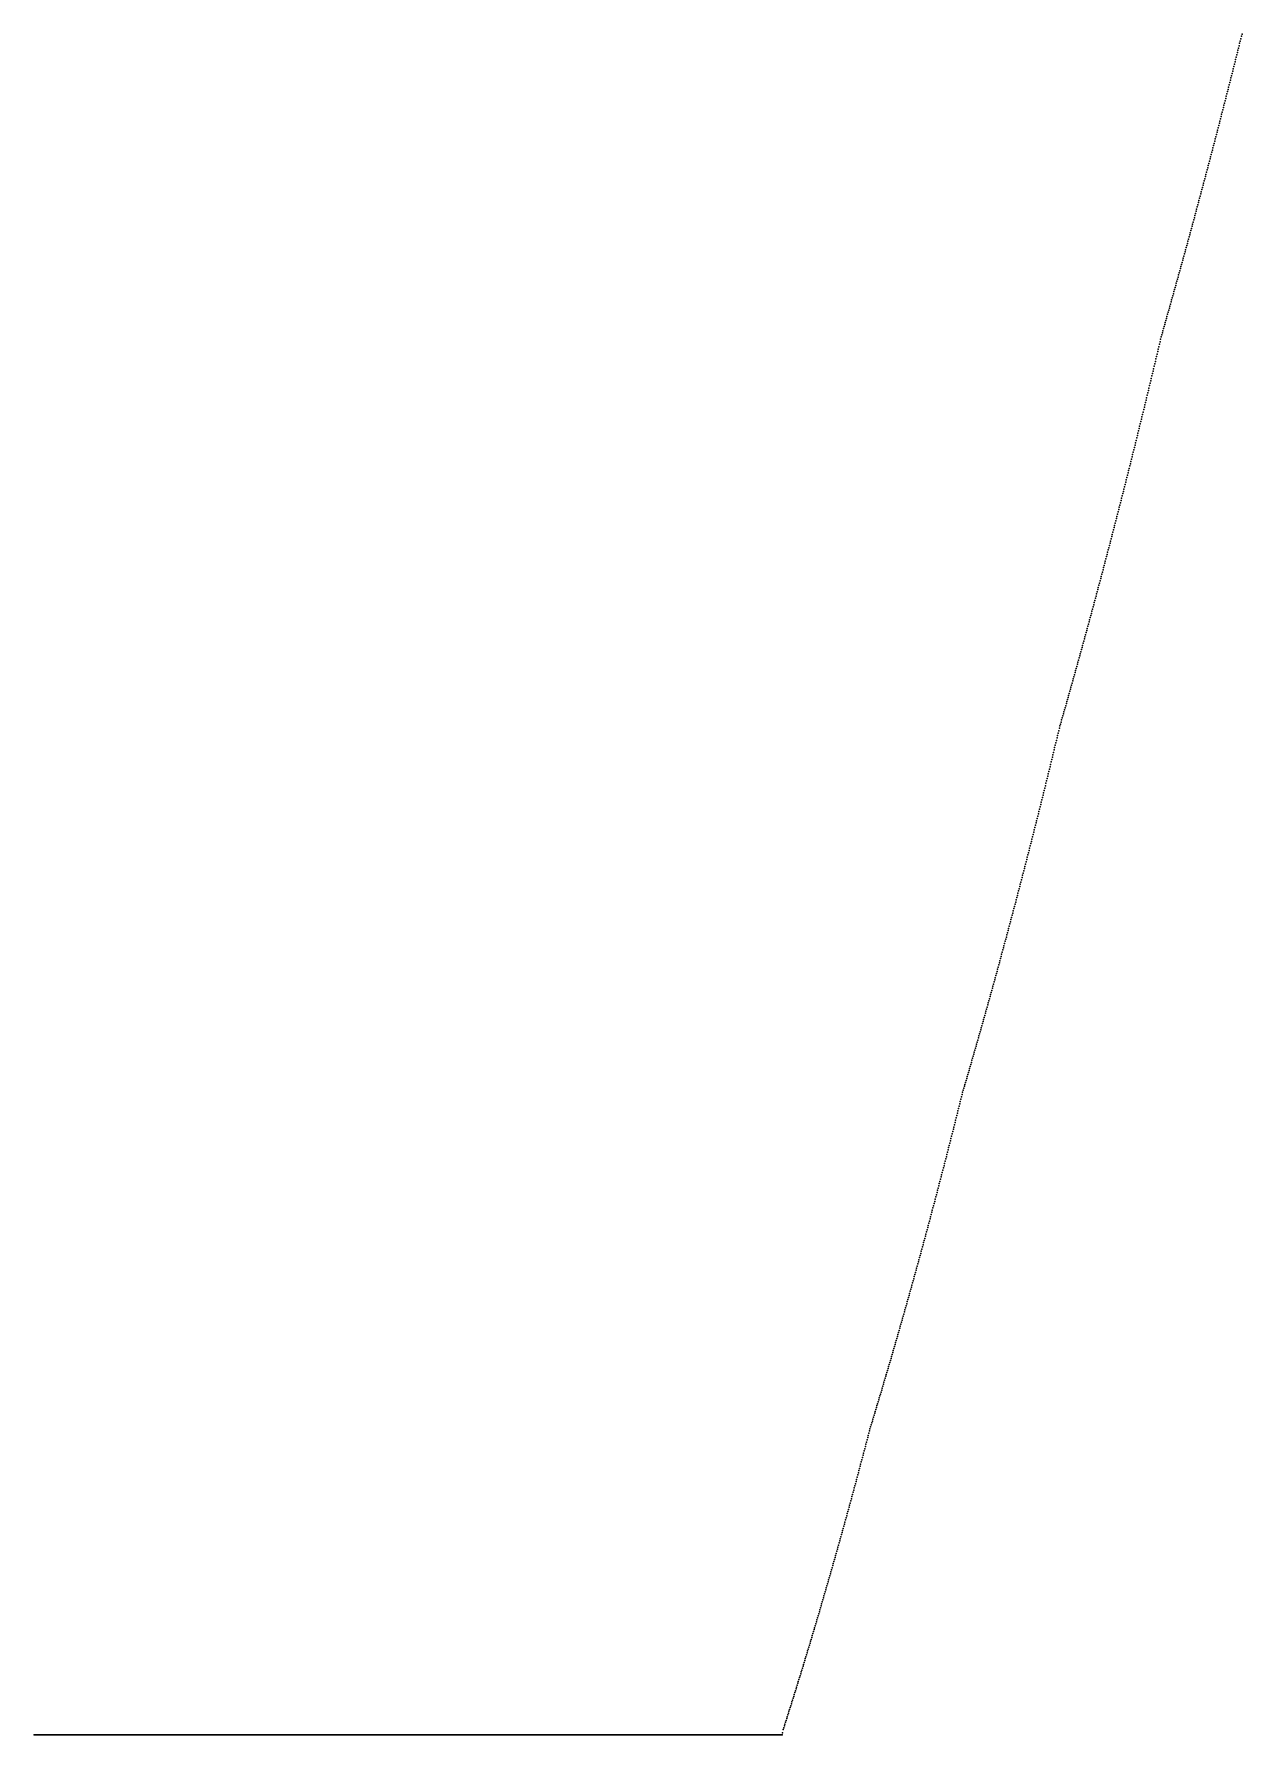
# Model space of a CAD drawing. Header units: metres. Extents: x 0 to 360, y 49 to 117.
# Drawn here: x 45 to 69.2, y 49.08 to 83.14 of the extents above; entities that cross this region are included whole.
import ezdxf

# ---------------------------------------------------------------- set-up
doc = ezdxf.new("R2010")
doc.units = ezdxf.units.M

msp = doc.modelspace()

# ---------------------------------------------------------------- linework, layer by layer
for p in [(69.205, 83.142), (69.123, 82.816), (69.135, 82.862), (69.147, 82.909), (69.158, 82.956), (69.17, 83.002), (69.182, 83.049), (69.193, 83.096), (69.03, 82.446), (69.042, 82.492), (69.053, 82.538), (69.065, 82.584), (69.077, 82.631), (69.088, 82.677), (69.1, 82.723), (69.112, 82.77), (68.949, 82.125), (68.96, 82.17), (68.972, 82.216), (68.984, 82.262), (68.995, 82.308), (69.007, 82.354), (69.019, 82.4), (68.856, 81.76), (68.867, 81.806), (68.879, 81.851), (68.89, 81.897), (68.902, 81.942), (68.914, 81.988), (68.925, 82.033), (68.937, 82.079), (68.774, 81.444), (68.786, 81.489), (68.797, 81.534), (68.809, 81.579), (68.821, 81.625), (68.832, 81.67), (68.844, 81.715), (68.681, 81.085), (68.692, 81.13), (68.704, 81.175), (68.716, 81.219), (68.727, 81.264), (68.739, 81.309), (68.751, 81.354), (68.762, 81.399), (68.599, 80.774), (68.611, 80.818), (68.623, 80.862), (68.634, 80.907), (68.646, 80.951), (68.658, 80.996), (68.669, 81.041), (68.506, 80.42), (68.518, 80.464), (68.529, 80.508), (68.541, 80.552), (68.553, 80.597), (68.564, 80.641), (68.576, 80.685), (68.588, 80.729), (68.413, 80.07), (68.425, 80.113), (68.436, 80.157), (68.448, 80.201), (68.46, 80.245), (68.471, 80.289), (68.483, 80.332), (68.494, 80.376), (68.32, 79.722), (68.331, 79.765), (68.343, 79.809), (68.355, 79.852), (68.366, 79.896), (68.378, 79.939), (68.39, 79.983), (68.401, 80.026), (68.227, 79.377), (68.238, 79.42), (68.25, 79.463), (68.261, 79.506), (68.273, 79.549), (68.285, 79.592), (68.296, 79.636), (68.308, 79.679), (68.133, 79.035), (68.145, 79.078), (68.157, 79.12), (68.168, 79.163), (68.18, 79.206), (68.192, 79.249), (68.203, 79.291), (68.215, 79.334), (68.04, 78.696), (68.052, 78.738), (68.063, 78.78), (68.075, 78.823), (68.087, 78.865), (68.098, 78.907), (68.11, 78.95), (68.122, 78.992), (67.947, 78.359), (67.959, 78.401), (67.97, 78.443), (67.982, 78.485), (67.993, 78.527), (68.005, 78.569), (68.017, 78.611), (68.028, 78.653), (67.854, 78.025), (67.865, 78.066), (67.877, 78.108), (67.889, 78.15), (67.9, 78.191), (67.912, 78.233), (67.924, 78.275), (67.935, 78.317), (67.76, 77.693), (67.772, 77.735), (67.784, 77.776), (67.795, 77.817), (67.807, 77.859), (67.819, 77.9), (67.83, 77.942), (67.842, 77.983), (67.667, 77.364), (67.679, 77.405), (67.69, 77.446), (67.702, 77.487), (67.714, 77.529), (67.725, 77.57), (67.737, 77.611), (67.749, 77.652), (67.574, 77.028), (67.586, 77.077), (67.597, 77.121), (67.609, 77.16), (67.621, 77.201), (67.632, 77.242), (67.644, 77.283), (67.656, 77.323), (67.492, 76.684), (67.504, 76.733), (67.516, 76.782), (67.527, 76.831), (67.539, 76.88), (67.551, 76.929), (67.562, 76.978), (67.411, 76.342), (67.422, 76.391), (67.434, 76.44), (67.446, 76.488), (67.457, 76.537), (67.469, 76.586), (67.481, 76.635), (67.329, 76.004), (67.341, 76.052), (67.352, 76.1), (67.364, 76.148), (67.376, 76.197), (67.387, 76.245), (67.399, 76.294), (67.248, 75.668), (67.259, 75.716), (67.271, 75.764), (67.283, 75.812), (67.294, 75.859), (67.306, 75.908), (67.317, 75.956), (67.154, 75.287), (67.166, 75.335), (67.178, 75.382), (67.189, 75.43), (67.201, 75.477), (67.213, 75.525), (67.224, 75.572), (67.236, 75.62), (67.073, 74.958), (67.084, 75.004), (67.096, 75.052), (67.108, 75.099), (67.119, 75.146), (67.131, 75.193), (67.143, 75.24), (66.991, 74.63), (67.003, 74.677), (67.014, 74.723), (67.026, 74.77), (67.038, 74.817), (67.049, 74.864), (67.061, 74.911), (66.909, 74.305), (66.921, 74.352), (66.933, 74.398), (66.944, 74.444), (66.956, 74.491), (66.968, 74.537), (66.979, 74.584), (66.816, 73.938), (66.828, 73.983), (66.839, 74.029), (66.851, 74.075), (66.863, 74.121), (66.874, 74.167), (66.886, 74.213), (66.898, 74.259), (66.735, 73.618), (66.746, 73.664), (66.758, 73.709), (66.769, 73.755), (66.781, 73.8), (66.793, 73.846), (66.804, 73.892), (66.641, 73.257), (66.653, 73.302), (66.665, 73.347), (66.676, 73.392), (66.688, 73.437), (66.7, 73.482), (66.711, 73.528), (66.723, 73.573), (66.56, 72.943), (66.571, 72.988), (66.583, 73.032), (66.595, 73.077), (66.606, 73.122), (66.618, 73.167), (66.63, 73.212), (66.466, 72.587), (66.478, 72.632), (66.49, 72.676), (66.501, 72.72), (66.513, 72.765), (66.525, 72.809), (66.536, 72.854), (66.548, 72.898), (66.373, 72.235), (66.385, 72.279), (66.396, 72.323), (66.408, 72.367), (66.42, 72.411), (66.431, 72.455), (66.443, 72.499), (66.455, 72.543), (66.28, 71.886), (66.291, 71.929), (66.303, 71.973), (66.315, 72.016), (66.326, 72.06), (66.338, 72.104), (66.35, 72.147), (66.361, 72.191), (66.186, 71.54), (66.198, 71.583), (66.21, 71.626), (66.221, 71.669), (66.233, 71.712), (66.245, 71.756), (66.256, 71.799), (66.268, 71.842), (66.105, 71.239), (66.116, 71.282), (66.128, 71.325), (66.14, 71.368), (66.151, 71.411), (66.163, 71.454), (66.175, 71.497), (66.011, 70.899), (66.023, 70.942), (66.035, 70.984), (66.046, 71.026), (66.058, 71.069), (66.07, 71.111), (66.081, 71.154), (66.093, 71.197), (65.906, 70.52), (65.918, 70.562), (65.93, 70.604), (65.941, 70.646), (65.953, 70.688), (65.965, 70.73), (65.976, 70.772), (65.988, 70.815), (66, 70.857), (65.813, 70.186), (65.825, 70.227), (65.836, 70.269), (65.848, 70.311), (65.86, 70.352), (65.871, 70.394), (65.883, 70.436), (65.895, 70.478), (65.72, 69.855), (65.731, 69.896), (65.743, 69.937), (65.755, 69.979), (65.766, 70.02), (65.778, 70.061), (65.79, 70.103), (65.801, 70.144), (65.626, 69.526), (65.638, 69.567), (65.65, 69.608), (65.661, 69.649), (65.673, 69.69), (65.685, 69.731), (65.696, 69.772), (65.708, 69.814), (65.533, 69.19), (65.545, 69.238), (65.556, 69.284), (65.568, 69.323), (65.58, 69.363), (65.591, 69.404), (65.603, 69.445), (65.615, 69.486), (65.451, 68.851), (65.463, 68.899), (65.475, 68.947), (65.486, 68.996), (65.498, 69.044), (65.51, 69.093), (65.521, 69.141), (65.37, 68.515), (65.381, 68.563), (65.393, 68.611), (65.405, 68.659), (65.416, 68.707), (65.428, 68.755), (65.44, 68.803), (65.276, 68.136), (65.288, 68.183), (65.3, 68.23), (65.311, 68.278), (65.323, 68.325), (65.335, 68.373), (65.346, 68.42), (65.358, 68.468), (65.195, 67.806), (65.206, 67.853), (65.218, 67.9), (65.23, 67.947), (65.241, 67.994), (65.253, 68.041), (65.265, 68.088), (65.113, 67.48), (65.125, 67.527), (65.136, 67.573), (65.148, 67.62), (65.16, 67.666), (65.171, 67.713), (65.183, 67.76), (65.02, 67.111), (65.031, 67.157), (65.043, 67.203), (65.055, 67.249), (65.066, 67.295), (65.078, 67.341), (65.09, 67.387), (65.101, 67.434), (64.938, 66.791), (64.95, 66.836), (64.961, 66.882), (64.973, 66.928), (64.985, 66.973), (64.996, 67.019), (65.008, 67.065), (64.856, 66.473), (64.868, 66.518), (64.88, 66.564), (64.891, 66.609), (64.903, 66.654), (64.915, 66.7), (64.926, 66.745), (64.763, 66.114), (64.775, 66.159), (64.786, 66.204), (64.798, 66.248), (64.81, 66.293), (64.821, 66.338), (64.833, 66.383), (64.845, 66.428), (64.67, 65.758), (64.681, 65.803), (64.693, 65.847), (64.705, 65.891), (64.716, 65.936), (64.728, 65.98), (64.74, 66.025), (64.751, 66.069), (64.588, 65.45), (64.6, 65.494), (64.611, 65.538), (64.623, 65.582), (64.635, 65.626), (64.646, 65.67), (64.658, 65.714), (64.494, 65.101), (64.506, 65.144), (64.518, 65.188), (64.529, 65.231), (64.541, 65.275), (64.553, 65.319), (64.565, 65.362), (64.576, 65.406), (64.401, 64.755), (64.413, 64.798), (64.424, 64.841), (64.436, 64.884), (64.448, 64.927), (64.459, 64.971), (64.471, 65.014), (64.483, 65.057), (64.308, 64.413), (64.319, 64.455), (64.331, 64.498), (64.343, 64.541), (64.354, 64.583), (64.366, 64.626), (64.378, 64.669), (64.389, 64.712), (64.214, 64.073), (64.226, 64.116), (64.238, 64.158), (64.249, 64.2), (64.261, 64.243), (64.273, 64.285), (64.284, 64.327), (64.296, 64.37), (64.121, 63.738), (64.133, 63.779), (64.144, 63.821), (64.156, 63.863), (64.168, 63.905), (64.179, 63.947), (64.191, 63.989), (64.203, 64.031), (64.016, 63.364), (64.028, 63.405), (64.039, 63.446), (64.051, 63.488), (64.063, 63.529), (64.074, 63.571), (64.086, 63.613), (64.098, 63.654), (64.109, 63.696), (63.923, 63.035), (63.934, 63.076), (63.946, 63.117), (63.958, 63.158), (63.969, 63.199), (63.981, 63.24), (63.993, 63.281), (64.004, 63.322), (63.829, 62.709), (63.841, 62.75), (63.853, 62.79), (63.864, 62.831), (63.876, 62.871), (63.888, 62.912), (63.899, 62.953), (63.911, 62.994), (63.724, 62.346), (63.736, 62.386), (63.747, 62.426), (63.759, 62.467), (63.771, 62.507), (63.782, 62.547), (63.794, 62.588), (63.806, 62.628), (63.818, 62.668), (63.631, 62.027), (63.642, 62.067), (63.654, 62.106), (63.666, 62.146), (63.677, 62.186), (63.689, 62.226), (63.701, 62.266), (63.712, 62.306), (63.537, 61.669), (63.549, 61.716), (63.561, 61.763), (63.572, 61.81), (63.584, 61.857), (63.596, 61.904), (63.607, 61.948), (63.619, 61.987), (63.456, 61.344), (63.467, 61.39), (63.479, 61.437), (63.491, 61.483), (63.502, 61.53), (63.514, 61.576), (63.526, 61.623), (63.374, 61.022), (63.386, 61.068), (63.397, 61.114), (63.409, 61.16), (63.421, 61.206), (63.432, 61.252), (63.444, 61.298), (63.281, 60.657), (63.292, 60.703), (63.304, 60.748), (63.316, 60.794), (63.327, 60.839), (63.339, 60.885), (63.351, 60.93), (63.362, 60.976), (63.199, 60.342), (63.211, 60.387), (63.222, 60.432), (63.234, 60.477), (63.246, 60.522), (63.257, 60.567), (63.269, 60.612), (63.105, 59.985), (63.117, 60.029), (63.129, 60.074), (63.14, 60.118), (63.152, 60.163), (63.164, 60.207), (63.176, 60.252), (63.187, 60.297), (63.012, 59.631), (63.024, 59.675), (63.035, 59.719), (63.047, 59.763), (63.059, 59.808), (63.07, 59.852), (63.082, 59.896), (63.094, 59.94), (62.919, 59.282), (62.93, 59.325), (62.942, 59.369), (62.954, 59.413), (62.965, 59.456), (62.977, 59.5), (62.989, 59.544), (63, 59.588), (62.825, 58.936), (62.837, 58.979), (62.849, 59.022), (62.86, 59.065), (62.872, 59.109), (62.884, 59.152), (62.895, 59.195), (62.907, 59.239), (62.732, 58.594), (62.744, 58.637), (62.755, 58.679), (62.767, 58.722), (62.779, 58.765), (62.79, 58.808), (62.802, 58.85), (62.814, 58.893), (62.639, 58.256), (62.65, 58.298), (62.662, 58.34), (62.674, 58.382), (62.685, 58.424), (62.697, 58.467), (62.709, 58.509), (62.72, 58.552), (62.545, 57.921), (62.557, 57.963), (62.568, 58.004), (62.58, 58.046), (62.592, 58.088), (62.603, 58.13), (62.615, 58.172), (62.627, 58.214), (62.452, 57.589), (62.463, 57.631), (62.475, 57.672), (62.487, 57.713), (62.498, 57.755), (62.51, 57.796), (62.522, 57.838), (62.533, 57.879), (62.358, 57.262), (62.37, 57.302), (62.382, 57.343), (62.393, 57.384), (62.405, 57.425), (62.417, 57.466), (62.428, 57.507), (62.44, 57.548), (62.253, 56.897), (62.265, 56.937), (62.277, 56.977), (62.288, 57.018), (62.3, 57.058), (62.312, 57.099), (62.323, 57.139), (62.335, 57.18), (62.347, 57.221), (62.16, 56.576), (62.172, 56.616), (62.183, 56.656), (62.195, 56.696), (62.207, 56.736), (62.218, 56.776), (62.23, 56.816), (62.242, 56.856), (62.055, 56.219), (62.066, 56.259), (62.078, 56.298), (62.09, 56.338), (62.101, 56.377), (62.113, 56.417), (62.125, 56.457), (62.137, 56.496), (62.148, 56.536), (61.961, 55.905), (61.973, 55.944), (61.985, 55.984), (61.996, 56.023), (62.008, 56.062), (62.02, 56.101), (62.031, 56.14), (62.043, 56.18), (61.856, 55.556), (61.868, 55.595), (61.88, 55.633), (61.891, 55.672), (61.903, 55.711), (61.915, 55.75), (61.926, 55.789), (61.938, 55.827), (61.95, 55.866), (61.751, 55.21), (61.763, 55.249), (61.775, 55.287), (61.786, 55.326), (61.798, 55.364), (61.81, 55.402), (61.821, 55.441), (61.833, 55.479), (61.845, 55.518), (61.658, 54.854), (61.67, 54.899), (61.681, 54.943), (61.693, 54.988), (61.705, 55.032), (61.716, 55.077), (61.728, 55.122), (61.74, 55.166), (61.576, 54.545), (61.588, 54.589), (61.599, 54.633), (61.611, 54.677), (61.623, 54.721), (61.635, 54.766), (61.646, 54.81), (61.483, 54.196), (61.494, 54.239), (61.506, 54.283), (61.518, 54.326), (61.529, 54.37), (61.541, 54.414), (61.553, 54.457), (61.564, 54.501), (61.389, 53.85), (61.401, 53.893), (61.413, 53.936), (61.424, 53.979), (61.436, 54.023), (61.448, 54.066), (61.459, 54.109), (61.471, 54.152), (61.296, 53.509), (61.308, 53.552), (61.319, 53.594), (61.331, 53.637), (61.343, 53.679), (61.354, 53.722), (61.366, 53.765), (61.378, 53.808), (61.203, 53.172), (61.214, 53.214), (61.226, 53.256), (61.238, 53.298), (61.249, 53.34), (61.261, 53.382), (61.273, 53.424), (61.284, 53.467), (61.109, 52.838), (61.121, 52.88), (61.132, 52.921), (61.144, 52.963), (61.156, 53.004), (61.168, 53.046), (61.179, 53.088), (61.191, 53.13), (61.004, 52.467), (61.016, 52.508), (61.027, 52.549), (61.039, 52.59), (61.051, 52.631), (61.062, 52.673), (61.074, 52.714), (61.086, 52.755), (61.097, 52.797), (60.911, 52.142), (60.922, 52.182), (60.934, 52.223), (60.946, 52.263), (60.957, 52.304), (60.969, 52.345), (60.981, 52.385), (60.992, 52.426), (60.817, 51.82), (60.829, 51.86), (60.841, 51.9), (60.852, 51.94), (60.864, 51.98), (60.876, 52.02), (60.887, 52.061), (60.899, 52.101), (60.712, 51.462), (60.724, 51.501), (60.736, 51.541), (60.747, 51.58), (60.759, 51.62), (60.771, 51.66), (60.782, 51.7), (60.794, 51.74), (60.806, 51.78), (60.607, 51.108), (60.619, 51.147), (60.63, 51.186), (60.642, 51.225), (60.654, 51.265), (60.665, 51.304), (60.677, 51.343), (60.689, 51.383), (60.701, 51.422), (60.502, 50.759), (60.514, 50.798), (60.525, 50.836), (60.537, 50.875), (60.549, 50.914), (60.56, 50.952), (60.572, 50.991), (60.584, 51.03), (60.595, 51.069), (60.409, 50.452), (60.42, 50.49), (60.432, 50.529), (60.444, 50.567), (60.455, 50.605), (60.467, 50.644), (60.479, 50.682), (60.49, 50.72), (60.304, 50.111), (60.315, 50.149), (60.327, 50.187), (60.339, 50.224), (60.35, 50.262), (60.362, 50.3), (60.374, 50.338), (60.385, 50.376), (60.397, 50.414), (60.187, 49.737), (60.198, 49.774), (60.21, 49.812), (60.222, 49.849), (60.234, 49.886), (60.245, 49.924), (60.257, 49.961), (60.269, 49.998), (60.28, 50.036), (60.292, 50.074), (60.082, 49.405), (60.093, 49.442), (60.105, 49.478), (60.117, 49.515), (60.128, 49.552), (60.14, 49.589), (60.152, 49.626), (60.163, 49.663), (60.175, 49.7), (45, 49.076), (45.012, 49.076), (45.023, 49.076), (45.035, 49.076), (45.047, 49.076), (45.058, 49.076), (45.07, 49.076), (45.082, 49.076), (45.093, 49.076), (45.105, 49.076), (45.117, 49.076), (45.128, 49.076), (45.14, 49.076), (45.152, 49.076), (45.163, 49.076), (45.175, 49.076), (45.187, 49.076), (45.198, 49.076), (45.21, 49.076), (45.222, 49.076), (45.233, 49.076), (45.245, 49.076), (45.257, 49.076), (45.269, 49.076), (45.28, 49.076), (45.292, 49.076), (45.304, 49.076), (45.315, 49.076), (45.327, 49.076), (45.339, 49.076), (45.35, 49.076), (45.362, 49.076), (45.374, 49.076), (45.385, 49.076), (45.397, 49.076), (45.409, 49.076), (45.42, 49.076), (45.432, 49.076), (45.444, 49.076), (45.455, 49.076), (45.467, 49.076), (45.479, 49.076), (45.49, 49.076), (45.502, 49.076), (45.514, 49.076), (45.525, 49.076), (45.537, 49.076), (45.549, 49.076), (45.56, 49.076), (45.572, 49.076), (45.584, 49.076), (45.595, 49.076), (45.607, 49.076), (45.619, 49.076), (45.63, 49.076), (45.642, 49.076), (45.654, 49.076), (45.665, 49.076), (45.677, 49.076), (45.689, 49.076), (45.7, 49.076), (45.712, 49.076), (45.724, 49.076), (45.735, 49.076), (45.747, 49.076), (45.759, 49.076), (45.77, 49.076), (45.782, 49.076), (45.794, 49.076), (45.805, 49.076), (45.817, 49.076), (45.829, 49.076), (45.84, 49.076), (45.852, 49.076), (45.864, 49.076), (45.876, 49.076), (45.887, 49.076), (45.899, 49.076), (45.911, 49.076), (45.922, 49.076), (45.934, 49.076), (45.946, 49.076), (45.957, 49.076), (45.969, 49.076), (45.981, 49.076), (45.992, 49.076), (46.004, 49.076), (46.016, 49.076), (46.027, 49.076), (46.039, 49.076), (46.051, 49.076), (46.062, 49.076), (46.074, 49.076), (46.086, 49.076), (46.097, 49.076), (46.109, 49.076), (46.121, 49.076), (46.132, 49.076), (46.144, 49.076), (46.156, 49.076), (46.167, 49.076), (46.179, 49.076), (46.191, 49.076), (46.202, 49.076), (46.214, 49.076), (46.226, 49.076), (46.237, 49.076), (46.249, 49.076), (46.261, 49.076), (46.272, 49.076), (46.284, 49.076), (46.296, 49.076), (46.307, 49.076), (46.319, 49.076), (46.331, 49.076), (46.342, 49.076), (46.354, 49.076), (46.366, 49.076), (46.377, 49.076), (46.389, 49.076), (46.401, 49.076), (46.412, 49.076), (46.424, 49.076), (46.436, 49.076), (46.447, 49.076), (46.459, 49.076), (46.471, 49.076), (46.483, 49.076), (46.494, 49.076), (46.506, 49.076), (46.518, 49.076), (46.529, 49.076), (46.541, 49.076), (46.553, 49.076), (46.564, 49.076), (46.576, 49.076), (46.588, 49.076), (46.599, 49.076), (46.611, 49.076), (46.623, 49.076), (46.634, 49.076), (46.646, 49.076), (46.658, 49.076), (46.669, 49.076), (46.681, 49.076), (46.693, 49.076), (46.704, 49.076), (46.716, 49.076), (46.728, 49.076), (46.739, 49.076), (46.751, 49.076), (46.763, 49.076), (46.774, 49.076), (46.786, 49.076), (46.798, 49.076), (46.809, 49.076), (46.821, 49.076), (46.833, 49.076), (46.844, 49.076), (46.856, 49.076), (46.868, 49.076), (46.879, 49.076), (46.891, 49.076), (46.903, 49.076), (46.914, 49.076), (46.926, 49.076), (46.938, 49.076), (46.949, 49.076), (46.961, 49.076), (46.973, 49.076), (46.984, 49.076), (46.996, 49.076), (47.008, 49.076), (47.019, 49.076), (47.031, 49.076), (47.043, 49.076), (47.054, 49.076), (47.066, 49.076), (47.078, 49.076), (47.09, 49.076), (47.101, 49.076), (47.113, 49.076), (47.125, 49.076), (47.136, 49.076), (47.148, 49.076), (47.16, 49.076), (47.171, 49.076), (47.183, 49.076), (47.195, 49.076), (47.206, 49.076), (47.218, 49.076), (47.23, 49.076), (47.241, 49.076), (47.253, 49.076), (47.265, 49.076), (47.276, 49.076), (47.288, 49.076), (47.3, 49.076), (47.311, 49.076), (47.323, 49.076), (47.335, 49.076), (47.346, 49.076), (47.358, 49.076), (47.37, 49.076), (47.381, 49.076), (47.393, 49.076), (47.405, 49.076), (47.416, 49.076), (47.428, 49.076), (47.44, 49.076), (47.451, 49.076), (47.463, 49.076), (47.475, 49.076), (47.486, 49.076), (47.498, 49.076), (47.51, 49.076), (47.521, 49.076), (47.533, 49.076), (47.545, 49.076), (47.556, 49.076), (47.568, 49.076), (47.58, 49.076), (47.591, 49.076), (47.603, 49.076), (47.615, 49.076), (47.626, 49.076), (47.638, 49.076), (47.65, 49.076), (47.662, 49.076), (47.673, 49.076), (47.685, 49.076), (47.697, 49.076), (47.708, 49.076), (47.72, 49.076), (47.732, 49.076), (47.743, 49.076), (47.755, 49.076), (47.767, 49.076), (47.778, 49.076), (47.79, 49.076), (47.802, 49.076), (47.813, 49.076), (47.825, 49.076), (47.837, 49.076), (47.848, 49.076), (47.86, 49.076), (47.872, 49.076), (47.883, 49.076), (47.895, 49.076), (47.907, 49.076), (47.918, 49.076), (47.93, 49.076), (47.942, 49.076), (47.953, 49.076), (47.965, 49.076), (47.977, 49.076), (47.988, 49.076), (48, 49.076), (48.012, 49.076), (48.023, 49.076), (48.035, 49.076), (48.047, 49.076), (48.058, 49.076), (48.07, 49.076), (48.082, 49.076), (48.093, 49.076), (48.105, 49.076), (48.117, 49.076), (48.128, 49.076), (48.14, 49.076), (48.152, 49.076), (48.163, 49.076), (48.175, 49.076), (48.187, 49.076), (48.198, 49.076), (48.21, 49.076), (48.222, 49.076), (48.233, 49.076), (48.245, 49.076), (48.257, 49.076), (48.269, 49.076), (48.28, 49.076), (48.292, 49.076), (48.304, 49.076), (48.315, 49.076), (48.327, 49.076), (48.339, 49.076), (48.35, 49.076), (48.362, 49.076), (48.374, 49.076), (48.385, 49.076), (48.397, 49.076), (48.409, 49.076), (48.42, 49.076), (48.432, 49.076), (48.444, 49.076), (48.455, 49.076), (48.467, 49.076), (48.479, 49.076), (48.49, 49.076), (48.502, 49.076), (48.514, 49.076), (48.525, 49.076), (48.537, 49.076), (48.549, 49.076), (48.56, 49.076), (48.572, 49.076), (48.584, 49.076), (48.595, 49.076), (48.607, 49.076), (48.619, 49.076), (48.63, 49.076), (48.642, 49.076), (48.654, 49.076), (48.665, 49.076), (48.677, 49.076), (48.689, 49.076), (48.7, 49.076), (48.712, 49.076), (48.724, 49.076), (48.735, 49.076), (48.747, 49.076), (48.759, 49.076), (48.77, 49.076), (48.782, 49.076), (48.794, 49.076), (48.805, 49.076), (48.817, 49.076), (48.829, 49.076), (48.84, 49.076), (48.852, 49.076), (48.864, 49.076), (48.876, 49.076), (48.887, 49.076), (48.899, 49.076), (48.911, 49.076), (48.922, 49.076), (48.934, 49.076), (48.946, 49.076), (48.957, 49.076), (48.969, 49.076), (48.981, 49.076), (48.992, 49.076), (49.004, 49.076), (49.016, 49.076), (49.027, 49.076), (49.039, 49.076), (49.051, 49.076), (49.062, 49.076), (49.074, 49.076), (49.086, 49.076), (49.097, 49.076), (49.109, 49.076), (49.121, 49.076), (49.132, 49.076), (49.144, 49.076), (49.156, 49.076), (49.167, 49.076), (49.179, 49.076), (49.191, 49.076), (49.202, 49.076), (49.214, 49.076), (49.226, 49.076), (49.237, 49.076), (49.249, 49.076), (49.261, 49.076), (49.272, 49.076), (49.284, 49.076), (49.296, 49.076), (49.307, 49.076), (49.319, 49.076), (49.331, 49.076), (49.342, 49.076), (49.354, 49.076), (49.366, 49.076), (49.377, 49.076), (49.389, 49.076), (49.401, 49.076), (49.412, 49.076), (49.424, 49.076), (49.436, 49.076), (49.447, 49.076), (49.459, 49.076), (49.471, 49.076), (49.483, 49.076), (49.494, 49.076), (49.506, 49.076), (49.518, 49.076), (49.529, 49.076), (49.541, 49.076), (49.553, 49.076), (49.564, 49.076), (49.576, 49.076), (49.588, 49.076), (49.599, 49.076), (49.611, 49.076), (49.623, 49.076), (49.634, 49.076), (49.646, 49.076), (49.658, 49.076), (49.669, 49.076), (49.681, 49.076), (49.693, 49.076), (49.704, 49.076), (49.716, 49.076), (49.728, 49.076), (49.739, 49.076), (49.751, 49.076), (49.763, 49.076), (49.774, 49.076), (49.786, 49.076), (49.798, 49.076), (49.809, 49.076), (49.821, 49.076), (49.833, 49.076), (49.844, 49.076), (49.856, 49.076), (49.868, 49.076), (49.879, 49.076), (49.891, 49.076), (49.903, 49.076), (49.914, 49.076), (49.926, 49.076), (49.938, 49.076), (49.949, 49.076), (49.961, 49.076), (49.973, 49.076), (49.984, 49.076), (49.996, 49.076), (50.008, 49.076), (50.019, 49.076), (50.031, 49.076), (50.043, 49.076), (50.054, 49.076), (50.066, 49.076), (50.078, 49.076), (50.09, 49.076), (50.101, 49.076), (50.113, 49.076), (50.125, 49.076), (50.136, 49.076), (50.148, 49.076), (50.16, 49.076), (50.171, 49.076), (50.183, 49.076), (50.195, 49.076), (50.206, 49.076), (50.218, 49.076), (50.23, 49.076), (50.241, 49.076), (50.253, 49.076), (50.265, 49.076), (50.276, 49.076), (50.288, 49.076), (50.3, 49.076), (50.311, 49.076), (50.323, 49.076), (50.335, 49.076), (50.346, 49.076), (50.358, 49.076), (50.37, 49.076), (50.381, 49.076), (50.393, 49.076), (50.405, 49.076), (50.416, 49.076), (50.428, 49.076), (50.44, 49.076), (50.451, 49.076), (50.463, 49.076), (50.475, 49.076), (50.486, 49.076), (50.498, 49.076), (50.51, 49.076), (50.521, 49.076), (50.533, 49.076), (50.545, 49.076), (50.556, 49.076), (50.568, 49.076), (50.58, 49.076), (50.591, 49.076), (50.603, 49.076), (50.615, 49.076), (50.626, 49.076), (50.638, 49.076), (50.65, 49.076), (50.662, 49.076), (50.673, 49.076), (50.685, 49.076), (50.697, 49.076), (50.708, 49.076), (50.72, 49.076), (50.732, 49.076), (50.743, 49.076), (50.755, 49.076), (50.767, 49.076), (50.778, 49.076), (50.79, 49.076), (50.802, 49.076), (50.813, 49.076), (50.825, 49.076), (50.837, 49.076), (50.848, 49.076), (50.86, 49.076), (50.872, 49.076), (50.883, 49.076), (50.895, 49.076), (50.907, 49.076), (50.918, 49.076), (50.93, 49.076), (50.942, 49.076), (50.953, 49.076), (50.965, 49.076), (50.977, 49.076), (50.988, 49.076), (51, 49.076), (51.012, 49.076), (51.023, 49.076), (51.035, 49.076), (51.047, 49.076), (51.058, 49.076), (51.07, 49.076), (51.082, 49.076), (51.093, 49.076), (51.105, 49.076), (51.117, 49.076), (51.128, 49.076), (51.14, 49.076), (51.152, 49.076), (51.163, 49.076), (51.175, 49.076), (51.187, 49.076), (51.198, 49.076), (51.21, 49.076), (51.222, 49.076), (51.233, 49.076), (51.245, 49.076), (51.257, 49.076), (51.269, 49.076), (51.28, 49.076), (51.292, 49.076), (51.304, 49.076), (51.315, 49.076), (51.327, 49.076), (51.339, 49.076), (51.35, 49.076), (51.362, 49.076), (51.374, 49.076), (51.385, 49.076), (51.397, 49.076), (51.409, 49.076), (51.42, 49.076), (51.432, 49.076), (51.444, 49.076), (51.455, 49.076), (51.467, 49.076), (51.479, 49.076), (51.49, 49.076), (51.502, 49.076), (51.514, 49.076), (51.525, 49.076), (51.537, 49.076), (51.549, 49.076), (51.56, 49.076), (51.572, 49.076), (51.584, 49.076), (51.595, 49.076), (51.607, 49.076), (51.619, 49.076), (51.63, 49.076), (51.642, 49.076), (51.654, 49.076), (51.665, 49.076), (51.677, 49.076), (51.689, 49.076), (51.7, 49.076), (51.712, 49.076), (51.724, 49.076), (51.735, 49.076), (51.747, 49.076), (51.759, 49.076), (51.77, 49.076), (51.782, 49.076), (51.794, 49.076), (51.805, 49.076), (51.817, 49.076), (51.829, 49.076), (51.84, 49.076), (51.852, 49.076), (51.864, 49.076), (51.876, 49.076), (51.887, 49.076), (51.899, 49.076), (51.911, 49.076), (51.922, 49.076), (51.934, 49.076), (51.946, 49.076), (51.957, 49.076), (51.969, 49.076), (51.981, 49.076), (51.992, 49.076), (52.004, 49.076), (52.016, 49.076), (52.027, 49.076), (52.039, 49.076), (52.051, 49.076), (52.062, 49.076), (52.074, 49.076), (52.086, 49.076), (52.097, 49.076), (52.109, 49.076), (52.121, 49.076), (52.132, 49.076), (52.144, 49.076), (52.156, 49.076), (52.167, 49.076), (52.179, 49.076), (52.191, 49.076), (52.202, 49.076), (52.214, 49.076), (52.226, 49.076), (52.237, 49.076), (52.249, 49.076), (52.261, 49.076), (52.272, 49.076), (52.284, 49.076), (52.296, 49.076), (52.307, 49.076), (52.319, 49.076), (52.331, 49.076), (52.342, 49.076), (52.354, 49.076), (52.366, 49.076), (52.377, 49.076), (52.389, 49.076), (52.401, 49.076), (52.412, 49.076), (52.424, 49.076), (52.436, 49.076), (52.447, 49.076), (52.459, 49.076), (52.471, 49.076), (52.483, 49.076), (52.494, 49.076), (52.506, 49.076), (52.518, 49.076), (52.529, 49.076), (52.541, 49.076), (52.553, 49.076), (52.564, 49.076), (52.576, 49.076), (52.588, 49.076), (52.599, 49.076), (52.611, 49.076), (52.623, 49.076), (52.634, 49.076), (52.646, 49.076), (52.658, 49.076), (52.669, 49.076), (52.681, 49.076), (52.693, 49.076), (52.704, 49.076), (52.716, 49.076), (52.728, 49.076), (52.739, 49.076), (52.751, 49.076), (52.763, 49.076), (52.774, 49.076), (52.786, 49.076), (52.798, 49.076), (52.809, 49.076), (52.821, 49.076), (52.833, 49.076), (52.844, 49.076), (52.856, 49.076), (52.868, 49.076), (52.879, 49.076), (52.891, 49.076), (52.903, 49.076), (52.914, 49.076), (52.926, 49.076), (52.938, 49.076), (52.949, 49.076), (52.961, 49.076), (52.973, 49.076), (52.984, 49.076), (52.996, 49.076), (53.008, 49.076), (53.019, 49.076), (53.031, 49.076), (53.043, 49.076), (53.054, 49.076), (53.066, 49.076), (53.078, 49.076), (53.09, 49.076), (53.101, 49.076), (53.113, 49.076), (53.125, 49.076), (53.136, 49.076), (53.148, 49.076), (53.16, 49.076), (53.171, 49.076), (53.183, 49.076), (53.195, 49.076), (53.206, 49.076), (53.218, 49.076), (53.23, 49.076), (53.241, 49.076), (53.253, 49.076), (53.265, 49.076), (53.276, 49.076), (53.288, 49.076), (53.3, 49.076), (53.311, 49.076), (53.323, 49.076), (53.335, 49.076), (53.346, 49.076), (53.358, 49.076), (53.37, 49.076), (53.381, 49.076), (53.393, 49.076), (53.405, 49.076), (53.416, 49.076), (53.428, 49.076), (53.44, 49.076), (53.451, 49.076), (53.463, 49.076), (53.475, 49.076), (53.486, 49.076), (53.498, 49.076), (53.51, 49.076), (53.521, 49.076), (53.533, 49.076), (53.545, 49.076), (53.556, 49.076), (53.568, 49.076), (53.58, 49.076), (53.591, 49.076), (53.603, 49.076), (53.615, 49.076), (53.626, 49.076), (53.638, 49.076), (53.65, 49.076), (53.662, 49.076), (53.673, 49.076), (53.685, 49.076), (53.697, 49.076), (53.708, 49.076), (53.72, 49.076), (53.732, 49.076), (53.743, 49.076), (53.755, 49.076), (53.767, 49.076), (53.778, 49.076), (53.79, 49.076), (53.802, 49.076), (53.813, 49.076), (53.825, 49.076), (53.837, 49.076), (53.848, 49.076), (53.86, 49.076), (53.872, 49.076), (53.883, 49.076), (53.895, 49.076), (53.907, 49.076), (53.918, 49.076), (53.93, 49.076), (53.942, 49.076), (53.953, 49.076), (53.965, 49.076), (53.977, 49.076), (53.988, 49.076), (54, 49.076), (54.012, 49.076), (54.023, 49.076), (54.035, 49.076), (54.047, 49.076), (54.058, 49.076), (54.07, 49.076), (54.082, 49.076), (54.093, 49.076), (54.105, 49.076), (54.117, 49.076), (54.128, 49.076), (54.14, 49.076), (54.152, 49.076), (54.163, 49.076), (54.175, 49.076), (54.187, 49.076), (54.198, 49.076), (54.21, 49.076), (54.222, 49.076), (54.233, 49.076), (54.245, 49.076), (54.257, 49.076), (54.269, 49.076), (54.28, 49.076), (54.292, 49.076), (54.304, 49.076), (54.315, 49.076), (54.327, 49.076), (54.339, 49.076), (54.35, 49.076), (54.362, 49.076), (54.374, 49.076), (54.385, 49.076), (54.397, 49.076), (54.409, 49.076), (54.42, 49.076), (54.432, 49.076), (54.444, 49.076), (54.455, 49.076), (54.467, 49.076), (54.479, 49.076), (54.49, 49.076), (54.502, 49.076), (54.514, 49.076), (54.525, 49.076), (54.537, 49.076), (54.549, 49.076), (54.56, 49.076), (54.572, 49.076), (54.584, 49.076), (54.595, 49.076), (54.607, 49.076), (54.619, 49.076), (54.63, 49.076), (54.642, 49.076), (54.654, 49.076), (54.665, 49.076), (54.677, 49.076), (54.689, 49.076), (54.7, 49.076), (54.712, 49.076), (54.724, 49.076), (54.735, 49.076), (54.747, 49.076), (54.759, 49.076), (54.77, 49.076), (54.782, 49.076), (54.794, 49.076), (54.805, 49.076), (54.817, 49.076), (54.829, 49.076), (54.84, 49.076), (54.852, 49.076), (54.864, 49.076), (54.876, 49.076), (54.887, 49.076), (54.899, 49.076), (54.911, 49.076), (54.922, 49.076), (54.934, 49.076), (54.946, 49.076), (54.957, 49.076), (54.969, 49.076), (54.981, 49.076), (54.992, 49.076), (55.004, 49.076), (55.016, 49.076), (55.027, 49.076), (55.039, 49.076), (55.051, 49.076), (55.062, 49.076), (55.074, 49.076), (55.086, 49.076), (55.097, 49.076), (55.109, 49.076), (55.121, 49.076), (55.132, 49.076), (55.144, 49.076), (55.156, 49.076), (55.167, 49.076), (55.179, 49.076), (55.191, 49.076), (55.202, 49.076), (55.214, 49.076), (55.226, 49.076), (55.237, 49.076), (55.249, 49.076), (55.261, 49.076), (55.272, 49.076), (55.284, 49.076), (55.296, 49.076), (55.307, 49.076), (55.319, 49.076), (55.331, 49.076), (55.342, 49.076), (55.354, 49.076), (55.366, 49.076), (55.377, 49.076), (55.389, 49.076), (55.401, 49.076), (55.412, 49.076), (55.424, 49.076), (55.436, 49.076), (55.447, 49.076), (55.459, 49.076), (55.471, 49.076), (55.483, 49.076), (55.494, 49.076), (55.506, 49.076), (55.518, 49.076), (55.529, 49.076), (55.541, 49.076), (55.553, 49.076), (55.564, 49.076), (55.576, 49.076), (55.588, 49.076), (55.599, 49.076), (55.611, 49.076), (55.623, 49.076), (55.634, 49.076), (55.646, 49.076), (55.658, 49.076), (55.669, 49.076), (55.681, 49.076), (55.693, 49.076), (55.704, 49.076), (55.716, 49.076), (55.728, 49.076), (55.739, 49.076), (55.751, 49.076), (55.763, 49.076), (55.774, 49.076), (55.786, 49.076), (55.798, 49.076), (55.809, 49.076), (55.821, 49.076), (55.833, 49.076), (55.844, 49.076), (55.856, 49.076), (55.868, 49.076), (55.879, 49.076), (55.891, 49.076), (55.903, 49.076), (55.914, 49.076), (55.926, 49.076), (55.938, 49.076), (55.949, 49.076), (55.961, 49.076), (55.973, 49.076), (55.984, 49.076), (55.996, 49.076), (56.008, 49.076), (56.019, 49.076), (56.031, 49.076), (56.043, 49.076), (56.054, 49.076), (56.066, 49.076), (56.078, 49.076), (56.09, 49.076), (56.101, 49.076), (56.113, 49.076), (56.125, 49.076), (56.136, 49.076), (56.148, 49.076), (56.16, 49.076), (56.171, 49.076), (56.183, 49.076), (56.195, 49.076), (56.206, 49.076), (56.218, 49.076), (56.23, 49.076), (56.241, 49.076), (56.253, 49.076), (56.265, 49.076), (56.276, 49.076), (56.288, 49.076), (56.3, 49.076), (56.311, 49.076), (56.323, 49.076), (56.335, 49.076), (56.346, 49.076), (56.358, 49.076), (56.37, 49.076), (56.381, 49.076), (56.393, 49.076), (56.405, 49.076), (56.416, 49.076), (56.428, 49.076), (56.44, 49.076), (56.451, 49.076), (56.463, 49.076), (56.475, 49.076), (56.486, 49.076), (56.498, 49.076), (56.51, 49.076), (56.521, 49.076), (56.533, 49.076), (56.545, 49.076), (56.556, 49.076), (56.568, 49.076), (56.58, 49.076), (56.591, 49.076), (56.603, 49.076), (56.615, 49.076), (56.626, 49.076), (56.638, 49.076), (56.65, 49.076), (56.662, 49.076), (56.673, 49.076), (56.685, 49.076), (56.697, 49.076), (56.708, 49.076), (56.72, 49.076), (56.732, 49.076), (56.743, 49.076), (56.755, 49.076), (56.767, 49.076), (56.778, 49.076), (56.79, 49.076), (56.802, 49.076), (56.813, 49.076), (56.825, 49.076), (56.837, 49.076), (56.848, 49.076), (56.86, 49.076), (56.872, 49.076), (56.883, 49.076), (56.895, 49.076), (56.907, 49.076), (56.918, 49.076), (56.93, 49.076), (56.942, 49.076), (56.953, 49.076), (56.965, 49.076), (56.977, 49.076), (56.988, 49.076), (57, 49.076), (57.012, 49.076), (57.023, 49.076), (57.035, 49.076), (57.047, 49.076), (57.058, 49.076), (57.07, 49.076), (57.082, 49.076), (57.093, 49.076), (57.105, 49.076), (57.117, 49.076), (57.128, 49.076), (57.14, 49.076), (57.152, 49.076), (57.163, 49.076), (57.175, 49.076), (57.187, 49.076), (57.198, 49.076), (57.21, 49.076), (57.222, 49.076), (57.233, 49.076), (57.245, 49.076), (57.257, 49.076), (57.269, 49.076), (57.28, 49.076), (57.292, 49.076), (57.304, 49.076), (57.315, 49.076), (57.327, 49.076), (57.339, 49.076), (57.35, 49.076), (57.362, 49.076), (57.374, 49.076), (57.385, 49.076), (57.397, 49.076), (57.409, 49.076), (57.42, 49.076), (57.432, 49.076), (57.444, 49.076), (57.455, 49.076), (57.467, 49.076), (57.479, 49.076), (57.49, 49.076), (57.502, 49.076), (57.514, 49.076), (57.525, 49.076), (57.537, 49.076), (57.549, 49.076), (57.56, 49.076), (57.572, 49.076), (57.584, 49.076), (57.595, 49.076), (57.607, 49.076), (57.619, 49.076), (57.63, 49.076), (57.642, 49.076), (57.654, 49.076), (57.665, 49.076), (57.677, 49.076), (57.689, 49.076), (57.7, 49.076), (57.712, 49.076), (57.724, 49.076), (57.735, 49.076), (57.747, 49.076), (57.759, 49.076), (57.77, 49.076), (57.782, 49.076), (57.794, 49.076), (57.805, 49.076), (57.817, 49.076), (57.829, 49.076), (57.84, 49.076), (57.852, 49.076), (57.864, 49.076), (57.876, 49.076), (57.887, 49.076), (57.899, 49.076), (57.911, 49.076), (57.922, 49.076), (57.934, 49.076), (57.946, 49.076), (57.957, 49.076), (57.969, 49.076), (57.981, 49.076), (57.992, 49.076), (58.004, 49.076), (58.016, 49.076), (58.027, 49.076), (58.039, 49.076), (58.051, 49.076), (58.062, 49.076), (58.074, 49.076), (58.086, 49.076), (58.097, 49.076), (58.109, 49.076), (58.121, 49.076), (58.132, 49.076), (58.144, 49.076), (58.156, 49.076), (58.167, 49.076), (58.179, 49.076), (58.191, 49.076), (58.202, 49.076), (58.214, 49.076), (58.226, 49.076), (58.237, 49.076), (58.249, 49.076), (58.261, 49.076), (58.272, 49.076), (58.284, 49.076), (58.296, 49.076), (58.307, 49.076), (58.319, 49.076), (58.331, 49.076), (58.342, 49.076), (58.354, 49.076), (58.366, 49.076), (58.377, 49.076), (58.389, 49.076), (58.401, 49.076), (58.412, 49.076), (58.424, 49.076), (58.436, 49.076), (58.447, 49.076), (58.459, 49.076), (58.471, 49.076), (58.483, 49.076), (58.494, 49.076), (58.506, 49.076), (58.518, 49.076), (58.529, 49.076), (58.541, 49.076), (58.553, 49.076), (58.564, 49.076), (58.576, 49.076), (58.588, 49.076), (58.599, 49.076), (58.611, 49.076), (58.623, 49.076), (58.634, 49.076), (58.646, 49.076), (58.658, 49.076), (58.669, 49.076), (58.681, 49.076), (58.693, 49.076), (58.704, 49.076), (58.716, 49.076), (58.728, 49.076), (58.739, 49.076), (58.751, 49.076), (58.763, 49.076), (58.774, 49.076), (58.786, 49.076), (58.798, 49.076), (58.809, 49.076), (58.821, 49.076), (58.833, 49.076), (58.844, 49.076), (58.856, 49.076), (58.868, 49.076), (58.879, 49.076), (58.891, 49.076), (58.903, 49.076), (58.914, 49.076), (58.926, 49.076), (58.938, 49.076), (58.949, 49.076), (58.961, 49.076), (58.973, 49.076), (58.984, 49.076), (58.996, 49.076), (59.008, 49.076), (59.019, 49.076), (59.031, 49.076), (59.043, 49.076), (59.054, 49.076), (59.066, 49.076), (59.078, 49.076), (59.09, 49.076), (59.101, 49.076), (59.113, 49.076), (59.125, 49.076), (59.136, 49.076), (59.148, 49.076), (59.16, 49.076), (59.171, 49.076), (59.183, 49.076), (59.195, 49.076), (59.206, 49.076), (59.218, 49.076), (59.23, 49.076), (59.241, 49.076), (59.253, 49.076), (59.265, 49.076), (59.276, 49.076), (59.288, 49.076), (59.3, 49.076), (59.311, 49.076), (59.323, 49.076), (59.335, 49.076), (59.346, 49.076), (59.358, 49.076), (59.37, 49.076), (59.381, 49.076), (59.393, 49.076), (59.405, 49.076), (59.416, 49.076), (59.428, 49.076), (59.44, 49.076), (59.451, 49.076), (59.463, 49.076), (59.475, 49.076), (59.486, 49.076), (59.498, 49.076), (59.51, 49.076), (59.521, 49.076), (59.533, 49.076), (59.545, 49.076), (59.556, 49.076), (59.568, 49.076), (59.58, 49.076), (59.591, 49.076), (59.603, 49.076), (59.615, 49.076), (59.626, 49.076), (59.638, 49.076), (59.65, 49.076), (59.662, 49.076), (59.673, 49.076), (59.685, 49.076), (59.697, 49.076), (59.708, 49.076), (59.72, 49.076), (59.732, 49.076), (59.743, 49.076), (59.755, 49.076), (59.767, 49.076), (59.778, 49.076), (59.79, 49.076), (59.802, 49.076), (59.813, 49.076), (59.825, 49.076), (59.837, 49.076), (59.848, 49.076), (59.86, 49.076), (59.872, 49.076), (59.883, 49.076), (59.895, 49.076), (59.907, 49.076), (59.918, 49.076), (59.93, 49.076), (59.942, 49.076), (59.953, 49.076), (59.965, 49.076), (59.977, 49.076), (59.988, 49.076), (60, 49.119), (60.012, 49.186), (60.023, 49.222), (60.035, 49.259), (60.047, 49.295), (60.058, 49.332), (60.07, 49.368)]:
    msp.add_point(p)

doc.saveas('drawing.dxf')
